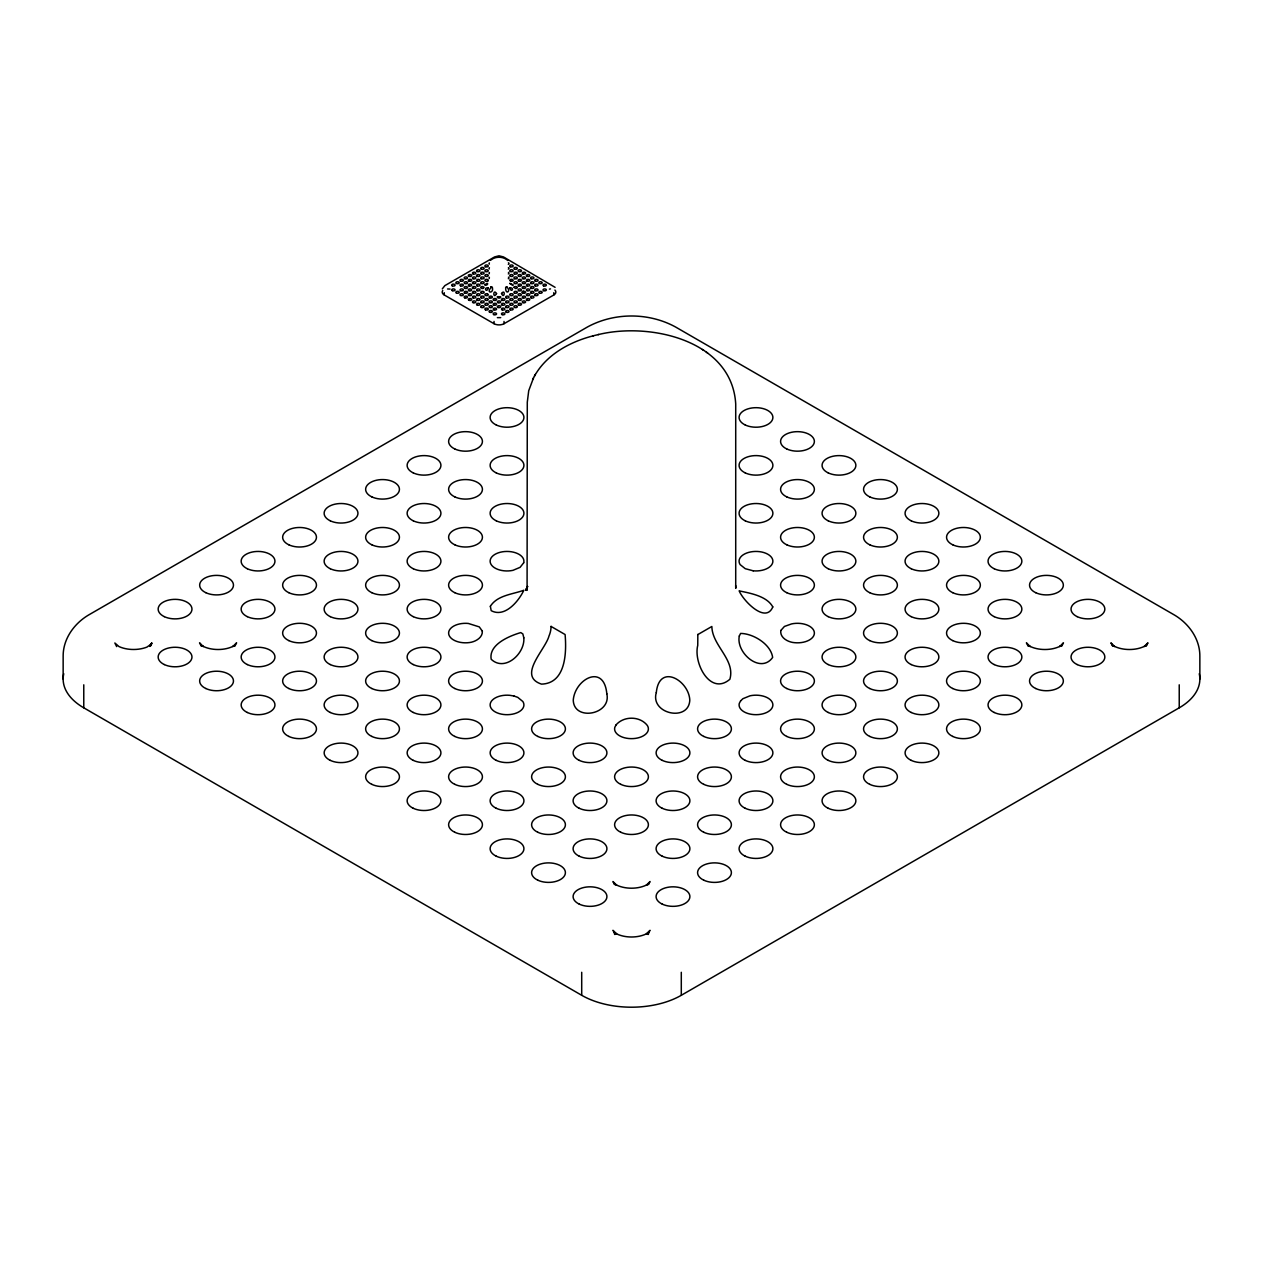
<?xml version="1.0" encoding="UTF-8"?>
<svg xmlns="http://www.w3.org/2000/svg" width="1263" height="1263" viewBox="0 0 1263 1263"><rect width="100%" height="100%" fill="white"/><g stroke="black" fill="none" stroke-linecap="round" stroke-linejoin="round"><path stroke-width="1.5" d="M505.658 287.664C505.168 295.321 511.847 291.374 506.731 286.89A1.689 0.979 0 0 0 505.658 287.648L506.968 286.922M150.392 645.93L150.455 644.714M500.716 317.629L497.369 317.644M527.081 590.184L527.287 402.202L528.723 390.709L533.491 377.937M550.51 288.88L549.421 289.116M648.393 934.336L648.661 931.952L648.077 934.509L648.393 933.389M697.808 634.579L711.858 626.48C712.127 645.725 735.587 659.618 729.872 679.273C710.311 696.071 693.261 663.028 697.744 645.393A36.39 1.01 -88.9 0 0 697.808 634.579L697.823 634.452M235.029 645.661L235.234 644.462M527.381 586.411L526.403 590.405L527.16 587.879M648.472 884.353L648.661 883.153M1061.899 645.661L1062.088 644.462M1146.394 645.661L1146.599 644.462M509.794 283.275L513.157 284.87M442.303 288.88L444.86 285.627L494.622 256.91L499.027 255.805L503.448 256.91L555.089 287.333M150.486 646.103L151.813 642.788L149.887 646.435L151.749 643.72L146.934 647.098C138.425 650.445 127.089 650.287 118.959 646.545L114.854 642.993L116.685 646.609M527.539 586.6L526.103 590.263L527.145 587.737M234.95 645.898L236.607 642.835L232.834 646.53L234.334 645.677C225.114 650.792 211.016 650.792 201.812 645.677L203.296 646.53L199.538 642.835L201.18 645.898M648.393 884.589L650.035 881.527L646.277 885.221L647.761 884.368C638.541 889.484 624.459 889.484 615.239 884.368L616.723 885.221L612.965 881.527L614.607 884.589M1061.82 645.898L1063.462 642.835L1059.704 646.53L1061.188 645.677C1051.984 650.792 1037.886 650.792 1028.666 645.677L1030.166 646.53L1026.393 642.835L1028.05 645.898M1146.315 645.898L1147.956 642.835L1144.199 646.53L1145.683 645.677C1136.479 650.792 1122.381 650.792 1113.177 645.677L1114.661 646.53L1110.903 642.835L1112.545 645.898M488.134 280.702L488.244 280.481A1.689 0.979 0 0 0 486.571 279.344A1.689 0.979 0 0 0 484.929 280.497A1.689 0.979 0 0 0 487.171 281.239L488.118 280.718M534.47 376.09C546.563 354.382 570.118 341.752 593.468 335.753M527.666 586.458L525.85 589.884L527.192 587.358M532.591 379.658L535.37 374.416M648.819 932.299L650.035 930.31L646.277 934.004L647.761 933.152C638.541 938.283 624.459 938.283 615.239 933.152L616.723 934.004L612.965 930.31L614.181 932.299M490.423 260.352C495.096 256.184 503.211 256.2 507.789 260.51M442.729 290.553A7.041 4.073 0 0 0 444.26 294.974L494.054 323.723A7.041 4.073 0 0 0 504.016 323.723L553.81 294.974A7.041 4.073 0 0 0 554.931 290.08M63.75 673.763A70.412 40.653 0 0 0 83.768 707.817L581.706 995.291A70.412 40.653 0 0 0 681.294 995.291L1179.232 707.817A70.412 40.653 0 0 0 1199.25 673.763M483.05 288.406L484.124 287.317L482.719 286.543A1.689 0.979 0 0 0 480.745 287.601A1.689 0.979 0 0 0 483.034 288.422M598.125 334.632C649.703 321.876 731.972 340.11 735.713 403.971L735.713 587.958M592.663 335.942L598.82 334.458M512.778 285.438L509.984 283.622M450.086 289.069L447.56 288.974M551.063 626.432L565.098 634.531C566.677 652.529 565.871 683.409 541.511 684.12C516.93 676.037 545.395 649.766 548.995 635.999A36.39 29.696 3.4 0 0 551.063 626.432L551.284 626.432M492.396 287.648L490.991 286.843A3.631 2.968 3.4 0 1 490.786 287.806C485.829 293.553 494.243 293.521 492.317 287.459A1.689 0.979 0 0 0 491.007 286.843M702.417 349.488L703.633 350.325M706.333 352.124L707.627 353.009M614.607 933.389L614.923 934.509L614.339 931.952L614.607 934.336M1112.277 644.462L1112.466 645.661M1027.766 644.462L1027.971 645.661M614.339 883.153L614.528 884.353M200.912 644.462L201.101 645.661M735.666 585.511L735.808 588.179M1199.85 679.068L1199.85 656.065C1199.913 638.399 1188.215 622.691 1173.201 614.307L675.658 327.054C648.787 312.308 614.213 312.308 587.342 327.054L89.799 614.307C74.785 622.691 63.087 638.399 63.15 656.065L63.15 679.068M1179.232 684.814L1179.232 707.817M681.294 972.289L681.294 995.291M581.706 972.289L581.706 995.291M553.81 292.684L553.81 294.974M504.016 321.434L504.016 323.723M494.054 321.434L494.054 323.723M444.26 292.684L444.26 294.974M83.768 684.814L83.768 707.817M523.656 293.063A1.689 0.979 0 0 1 523.34 291.185M508.405 272.382A1.689 0.979 0 0 1 508.31 273.929M489.365 273.692A1.689 0.979 0 0 1 489.428 272.508M508.405 277.165A1.689 0.979 0 0 1 508.31 278.713M508.405 262.799A1.689 0.979 0 0 1 508.31 264.346M508.405 267.582A1.689 0.979 0 0 1 508.31 269.13M489.365 278.492A1.689 0.979 0 0 1 489.428 277.307M489.365 268.908A1.689 0.979 0 0 1 489.428 267.724M489.365 264.109A1.689 0.979 0 0 1 489.428 262.925M656.318 692.503C649.845 713.958 688.824 722.325 689.787 700.144C688.966 680.457 659.286 662.854 656.318 692.503M496.564 293.584C492.902 300.168 492.949 287.885 496.564 293.584M501.522 293.458C504.3 300.105 505.847 288.232 501.522 293.458M606.824 693.845C611.592 714.59 573.923 721.647 573.26 700.176C574.902 679.068 603.998 663.091 606.824 693.845M488.26 287.98C486.729 293.742 482.829 287.048 488.26 287.885M523.813 637.831C525.187 653.555 504.805 672.216 491.196 659.27C488.513 644.588 509.115 636.031 520.766 632.589L522.85 633.931L523.813 637.831M509.81 287.806C511.12 293.711 515.193 287.364 509.81 287.806M739.313 635.999C735.682 652.782 760.626 674.41 772.656 657.423C770.777 644.067 753.048 633.442 740.607 633.442L739.313 635.999M482.34 631.137C482.719 637.168 476.625 640.957 471.446 642.204A16.893 9.757 0 0 1 448.697 634.01A16.893 9.757 0 0 1 468.305 623.448L479.277 626.89L482.34 631.137M513.962 287.254L515.351 288.469A1.689 0.979 0 0 0 517.309 287.411A1.689 0.979 0 0 0 515.036 286.59L513.962 287.254M780.802 630.505C779.713 637.957 788.396 642.299 794.695 642.693A16.893 9.757 0 0 0 814.303 632.131A16.893 9.757 0 0 0 791.554 623.922L784.434 626.448L780.802 630.505M484.913 284.822C487.85 286.685 489.255 280.607 484.913 284.822M490.344 606.303L491.196 610.661C504.774 618.002 518.635 601.346 523.845 590.247C512.51 594.399 497.354 595.189 490.344 606.303M772.798 606.919C765.678 624.127 743.291 600.762 739.155 590.879C749.354 593.073 766.72 595.789 772.798 606.919M497.496 296.679L497.369 296.931A1.689 0.979 0 0 0 499.201 298.068A1.689 0.979 0 0 0 500.622 296.742L497.496 296.679M616.123 724.82L614.828 727.283A16.893 9.757 0 0 0 633.126 738.602A16.893 9.757 0 0 0 647.319 725.467C639.994 715.963 623.922 715.821 616.123 724.82M740.607 700.886L739.313 703.333A16.893 9.757 0 0 0 756.142 714.684A16.893 9.757 0 0 0 772.593 703.144A16.893 9.757 0 0 0 750.048 695.802L742.928 698.692L740.607 700.886M509.936 294.311L509.81 294.532A1.689 0.979 0 0 0 511.499 295.668A1.689 0.979 0 0 0 513.141 294.516A1.689 0.979 0 0 0 510.884 293.774L509.936 294.295M523.687 562.793L520.072 567.355L512.952 570.339A16.893 9.757 0 0 1 490.407 562.982A16.893 9.757 0 0 1 506.858 551.442A16.893 9.757 0 0 1 523.687 562.793M487.281 293.805L486.855 293.726A1.689 0.979 0 0 0 484.897 294.705A1.689 0.979 0 0 0 486.887 295.653A1.689 0.979 0 0 0 488.165 294.358L487.281 293.805M514.009 696.039L509.794 695.313A16.893 9.757 0 0 0 490.123 705.022A16.893 9.757 0 0 0 510.11 714.526A16.893 9.757 0 0 0 522.85 701.518L517.751 697.35L514.009 696.039M511.199 281.286L509.936 280.702A1.689 0.979 0 0 1 511.168 279.36A1.689 0.979 0 0 1 513.173 280.307A1.689 0.979 0 0 1 511.199 281.286M753.206 570.813L745.249 568.682L740.15 564.624A16.893 9.757 0 0 1 752.89 551.599A16.893 9.757 0 0 1 772.877 561.104A16.893 9.757 0 0 1 753.206 570.813M535.307 290.648A1.689 0.979 0 0 0 538.038 290.064A1.689 0.979 0 0 0 535.78 288.99A1.689 0.979 0 0 0 535.307 290.648M543.595 285.864A1.689 0.979 0 0 0 546.342 285.264A1.689 0.979 0 0 0 544.085 284.191A1.689 0.979 0 0 0 543.595 285.864M514.562 269.098A1.689 0.979 0 0 0 517.293 268.498A1.689 0.979 0 0 0 515.036 267.424A1.689 0.979 0 0 0 514.562 269.098M531.155 283.465A1.689 0.979 0 0 0 533.902 282.88A1.689 0.979 0 0 0 531.628 281.807A1.689 0.979 0 0 0 531.155 283.465M506.258 307.43A1.689 0.979 0 0 0 509.005 306.83A1.689 0.979 0 0 0 506.731 305.757A1.689 0.979 0 0 0 506.258 307.43M502.106 309.814A1.689 0.979 0 0 0 504.853 309.23A1.689 0.979 0 0 0 502.595 308.156A1.689 0.979 0 0 0 502.106 309.814M527.003 295.447A1.689 0.979 0 0 0 529.75 294.847A1.689 0.979 0 0 0 527.492 293.774A1.689 0.979 0 0 0 527.003 295.447M539.459 293.048A1.689 0.979 0 0 0 542.19 292.463A1.689 0.979 0 0 0 539.933 291.39A1.689 0.979 0 0 0 539.459 293.048M518.698 285.864A1.689 0.979 0 0 0 521.445 285.264A1.689 0.979 0 0 0 519.188 284.191A1.689 0.979 0 0 0 518.698 285.864M502.106 305.03A1.689 0.979 0 0 0 504.853 304.43A1.689 0.979 0 0 0 502.595 303.357A1.689 0.979 0 0 0 502.106 305.03M497.954 307.43A1.689 0.979 0 0 0 500.701 306.83A1.689 0.979 0 0 0 498.443 305.757A1.689 0.979 0 0 0 497.954 307.43M493.801 309.814A1.689 0.979 0 0 0 496.548 309.23A1.689 0.979 0 0 0 494.291 308.156A1.689 0.979 0 0 0 493.801 309.814M497.954 302.631A1.689 0.979 0 0 0 500.701 302.046A1.689 0.979 0 0 0 498.443 300.973A1.689 0.979 0 0 0 497.954 302.631M493.801 305.03A1.689 0.979 0 0 0 496.548 304.43A1.689 0.979 0 0 0 494.291 303.357A1.689 0.979 0 0 0 493.801 305.03M531.155 293.048A1.689 0.979 0 0 0 533.902 292.463A1.689 0.979 0 0 0 531.628 291.39A1.689 0.979 0 0 0 531.155 293.048M522.85 297.847A1.689 0.979 0 0 0 525.597 297.247A1.689 0.979 0 0 0 523.34 296.173A1.689 0.979 0 0 0 522.85 297.847M518.698 300.231A1.689 0.979 0 0 0 521.445 299.647A1.689 0.979 0 0 0 519.188 298.573A1.689 0.979 0 0 0 518.698 300.231M477.209 276.281A1.689 0.979 0 0 0 479.956 275.681A1.689 0.979 0 0 0 477.698 274.608A1.689 0.979 0 0 0 477.209 276.281M514.562 302.631A1.689 0.979 0 0 0 517.293 302.046A1.689 0.979 0 0 0 515.036 300.973A1.689 0.979 0 0 0 514.562 302.631M510.41 305.03A1.689 0.979 0 0 0 513.141 304.43A1.689 0.979 0 0 0 510.884 303.357A1.689 0.979 0 0 0 510.41 305.03M477.209 281.065A1.689 0.979 0 0 0 479.956 280.481A1.689 0.979 0 0 0 477.698 279.407A1.689 0.979 0 0 0 477.209 281.065M473.057 283.465A1.689 0.979 0 0 0 475.804 282.88A1.689 0.979 0 0 0 473.546 281.807A1.689 0.979 0 0 0 473.057 283.465M502.106 314.613A1.689 0.979 0 0 0 504.853 314.013A1.689 0.979 0 0 0 502.595 312.94A1.689 0.979 0 0 0 502.106 314.613M464.768 297.847A1.689 0.979 0 0 0 467.499 297.247A1.689 0.979 0 0 0 465.242 296.173A1.689 0.979 0 0 0 464.768 297.847M485.513 276.281A1.689 0.979 0 0 0 488.244 275.681A1.689 0.979 0 0 0 485.987 274.608A1.689 0.979 0 0 0 485.513 276.281M535.307 281.065A1.689 0.979 0 0 0 538.038 280.481A1.689 0.979 0 0 0 535.78 279.407A1.689 0.979 0 0 0 535.307 281.065M522.85 288.264A1.689 0.979 0 0 0 525.597 287.664A1.689 0.979 0 0 0 523.34 286.59A1.689 0.979 0 0 0 522.85 288.264M527.003 281.065A1.689 0.979 0 0 0 529.75 280.481A1.689 0.979 0 0 0 527.492 279.407A1.689 0.979 0 0 0 527.003 281.065M481.361 307.43A1.689 0.979 0 0 0 484.108 306.83A1.689 0.979 0 0 0 481.834 305.757A1.689 0.979 0 0 0 481.361 307.43M473.057 278.681A1.689 0.979 0 0 0 475.804 278.081A1.689 0.979 0 0 0 473.546 277.007A1.689 0.979 0 0 0 473.057 278.681M452.312 285.864A1.689 0.979 0 0 0 455.059 285.264A1.689 0.979 0 0 0 452.801 284.191A1.689 0.979 0 0 0 452.312 285.864M456.464 283.465A1.689 0.979 0 0 0 459.211 282.88A1.689 0.979 0 0 0 456.938 281.807A1.689 0.979 0 0 0 456.464 283.465M460.616 281.065A1.689 0.979 0 0 0 463.347 280.481A1.689 0.979 0 0 0 461.09 279.407A1.689 0.979 0 0 0 460.616 281.065M464.768 288.264A1.689 0.979 0 0 0 467.499 287.664A1.689 0.979 0 0 0 465.242 286.59A1.689 0.979 0 0 0 464.768 288.264M468.905 300.231A1.689 0.979 0 0 0 471.652 299.647A1.689 0.979 0 0 0 469.394 298.573A1.689 0.979 0 0 0 468.905 300.231M510.41 276.281A1.689 0.979 0 0 0 513.141 275.681A1.689 0.979 0 0 0 510.884 274.608A1.689 0.979 0 0 0 510.41 276.281M485.513 266.698A1.689 0.979 0 0 0 488.244 266.098A1.689 0.979 0 0 0 485.987 265.025A1.689 0.979 0 0 0 485.513 266.698M481.361 269.098A1.689 0.979 0 0 0 484.108 268.498A1.689 0.979 0 0 0 481.834 267.424A1.689 0.979 0 0 0 481.361 269.098M468.905 295.447A1.689 0.979 0 0 0 471.652 294.847A1.689 0.979 0 0 0 469.394 293.774A1.689 0.979 0 0 0 468.905 295.447M477.209 290.648A1.689 0.979 0 0 0 479.956 290.064A1.689 0.979 0 0 0 477.698 288.99A1.689 0.979 0 0 0 477.209 290.648M518.698 276.281A1.689 0.979 0 0 0 521.445 275.681A1.689 0.979 0 0 0 519.188 274.608A1.689 0.979 0 0 0 518.698 276.281M456.464 293.048A1.689 0.979 0 0 0 459.211 292.463A1.689 0.979 0 0 0 456.938 291.39A1.689 0.979 0 0 0 456.464 293.048M485.513 271.498A1.689 0.979 0 0 0 488.244 270.898A1.689 0.979 0 0 0 485.987 269.824A1.689 0.979 0 0 0 485.513 271.498M473.057 297.847A1.689 0.979 0 0 0 475.804 297.247A1.689 0.979 0 0 0 473.546 296.173A1.689 0.979 0 0 0 473.057 297.847M473.057 302.631A1.689 0.979 0 0 0 475.804 302.046A1.689 0.979 0 0 0 473.546 300.973A1.689 0.979 0 0 0 473.057 302.631M514.562 278.681A1.689 0.979 0 0 0 517.293 278.081A1.689 0.979 0 0 0 515.036 277.007A1.689 0.979 0 0 0 514.562 278.681M468.905 281.065A1.689 0.979 0 0 0 471.652 280.481A1.689 0.979 0 0 0 469.394 279.407A1.689 0.979 0 0 0 468.905 281.065M460.616 285.864A1.689 0.979 0 0 0 463.347 285.264A1.689 0.979 0 0 0 461.09 284.191A1.689 0.979 0 0 0 460.616 285.864M473.057 293.048A1.689 0.979 0 0 0 475.804 292.463A1.689 0.979 0 0 0 473.546 291.39A1.689 0.979 0 0 0 473.057 293.048M518.698 271.498A1.689 0.979 0 0 0 521.445 270.898A1.689 0.979 0 0 0 519.188 269.824A1.689 0.979 0 0 0 518.698 271.498M514.562 273.882A1.689 0.979 0 0 0 517.293 273.297A1.689 0.979 0 0 0 515.036 272.224A1.689 0.979 0 0 0 514.562 273.882M481.361 293.048A1.689 0.979 0 0 0 484.108 292.463A1.689 0.979 0 0 0 481.834 291.39A1.689 0.979 0 0 0 481.361 293.048M477.209 295.447A1.689 0.979 0 0 0 479.956 294.847A1.689 0.979 0 0 0 477.698 293.774A1.689 0.979 0 0 0 477.209 295.447M535.307 295.447A1.689 0.979 0 0 0 538.038 294.847A1.689 0.979 0 0 0 535.78 293.774A1.689 0.979 0 0 0 535.307 295.447M543.595 290.648A1.689 0.979 0 0 0 546.342 290.064A1.689 0.979 0 0 0 544.085 288.99A1.689 0.979 0 0 0 543.595 290.648M527.003 300.231A1.689 0.979 0 0 0 529.75 299.647A1.689 0.979 0 0 0 527.492 298.573A1.689 0.979 0 0 0 527.003 300.231M514.562 297.847A1.689 0.979 0 0 0 517.293 297.247A1.689 0.979 0 0 0 515.036 296.173A1.689 0.979 0 0 0 514.562 297.847M510.41 300.231A1.689 0.979 0 0 0 513.141 299.647A1.689 0.979 0 0 0 510.884 298.573A1.689 0.979 0 0 0 510.41 300.231M489.665 307.43A1.689 0.979 0 0 0 492.396 306.83A1.689 0.979 0 0 0 490.139 305.757A1.689 0.979 0 0 0 489.665 307.43M464.768 278.681A1.689 0.979 0 0 0 467.499 278.081A1.689 0.979 0 0 0 465.242 277.007A1.689 0.979 0 0 0 464.768 278.681M514.562 293.048A1.689 0.979 0 0 0 517.293 292.463A1.689 0.979 0 0 0 515.036 291.39A1.689 0.979 0 0 0 514.562 293.048M522.85 293.048A1.689 0.979 0 0 0 525.597 292.463A1.689 0.979 0 0 0 523.34 291.39A1.689 0.979 0 0 0 522.85 293.048M493.801 314.613A1.689 0.979 0 0 0 496.548 314.013A1.689 0.979 0 0 0 494.291 312.94A1.689 0.979 0 0 0 493.801 314.613M489.665 312.214A1.689 0.979 0 0 0 492.396 311.629A1.689 0.979 0 0 0 490.139 310.556A1.689 0.979 0 0 0 489.665 312.214M506.258 297.847A1.689 0.979 0 0 0 509.005 297.247A1.689 0.979 0 0 0 506.731 296.173A1.689 0.979 0 0 0 506.258 297.847M502.106 300.231A1.689 0.979 0 0 0 504.853 299.647A1.689 0.979 0 0 0 502.595 298.573A1.689 0.979 0 0 0 502.106 300.231M531.155 297.847A1.689 0.979 0 0 0 533.902 297.247A1.689 0.979 0 0 0 531.628 296.173A1.689 0.979 0 0 0 531.155 297.847M468.905 276.281A1.689 0.979 0 0 0 471.652 275.681A1.689 0.979 0 0 0 469.394 274.608A1.689 0.979 0 0 0 468.905 276.281M489.665 297.847A1.689 0.979 0 0 0 492.396 297.247A1.689 0.979 0 0 0 490.139 296.173A1.689 0.979 0 0 0 489.665 297.847M485.513 300.231A1.689 0.979 0 0 0 488.244 299.647A1.689 0.979 0 0 0 485.987 298.573A1.689 0.979 0 0 0 485.513 300.231M481.361 302.631A1.689 0.979 0 0 0 484.108 302.046A1.689 0.979 0 0 0 481.834 300.973A1.689 0.979 0 0 0 481.361 302.631M522.85 302.631A1.689 0.979 0 0 0 525.597 302.046A1.689 0.979 0 0 0 523.34 300.973A1.689 0.979 0 0 0 522.85 302.631M518.698 305.03A1.689 0.979 0 0 0 521.445 304.43A1.689 0.979 0 0 0 519.188 303.357A1.689 0.979 0 0 0 518.698 305.03M464.768 283.465A1.689 0.979 0 0 0 467.499 282.88A1.689 0.979 0 0 0 465.242 281.807A1.689 0.979 0 0 0 464.768 283.465M481.361 273.882A1.689 0.979 0 0 0 484.108 273.297A1.689 0.979 0 0 0 481.834 272.224A1.689 0.979 0 0 0 481.361 273.882M518.698 290.648A1.689 0.979 0 0 0 521.445 290.064A1.689 0.979 0 0 0 519.188 288.99A1.689 0.979 0 0 0 518.698 290.648M477.209 305.03A1.689 0.979 0 0 0 479.956 304.43A1.689 0.979 0 0 0 477.698 303.357A1.689 0.979 0 0 0 477.209 305.03M518.698 281.065A1.689 0.979 0 0 0 521.445 280.481A1.689 0.979 0 0 0 519.188 279.407A1.689 0.979 0 0 0 518.698 281.065M522.85 278.681A1.689 0.979 0 0 0 525.597 278.081A1.689 0.979 0 0 0 523.34 277.007A1.689 0.979 0 0 0 522.85 278.681M527.003 276.281A1.689 0.979 0 0 0 529.75 275.681A1.689 0.979 0 0 0 527.492 274.608A1.689 0.979 0 0 0 527.003 276.281M514.562 283.465A1.689 0.979 0 0 0 517.293 282.88A1.689 0.979 0 0 0 515.036 281.807A1.689 0.979 0 0 0 514.562 283.465M522.85 283.465A1.689 0.979 0 0 0 525.597 282.88A1.689 0.979 0 0 0 523.34 281.807A1.689 0.979 0 0 0 522.85 283.465M531.155 278.681A1.689 0.979 0 0 0 533.902 278.081A1.689 0.979 0 0 0 531.628 277.007A1.689 0.979 0 0 0 531.155 278.681M468.905 285.864A1.689 0.979 0 0 0 471.652 285.264A1.689 0.979 0 0 0 469.394 284.191A1.689 0.979 0 0 0 468.905 285.864M510.41 271.498A1.689 0.979 0 0 0 513.141 270.898A1.689 0.979 0 0 0 510.884 269.824A1.689 0.979 0 0 0 510.41 271.498M485.513 309.814A1.689 0.979 0 0 0 488.244 309.23A1.689 0.979 0 0 0 485.987 308.156A1.689 0.979 0 0 0 485.513 309.814M473.057 273.882A1.689 0.979 0 0 0 475.804 273.297A1.689 0.979 0 0 0 473.546 272.224A1.689 0.979 0 0 0 473.057 273.882M481.361 283.465A1.689 0.979 0 0 0 484.108 282.88A1.689 0.979 0 0 0 481.834 281.807A1.689 0.979 0 0 0 481.361 283.465M477.209 285.864A1.689 0.979 0 0 0 479.956 285.264A1.689 0.979 0 0 0 477.698 284.191A1.689 0.979 0 0 0 477.209 285.864M510.41 266.698A1.689 0.979 0 0 0 513.141 266.098A1.689 0.979 0 0 0 510.884 265.025A1.689 0.979 0 0 0 510.41 266.698M481.361 297.847A1.689 0.979 0 0 0 484.108 297.247A1.689 0.979 0 0 0 481.834 296.173A1.689 0.979 0 0 0 481.361 297.847M477.209 300.231A1.689 0.979 0 0 0 479.956 299.647A1.689 0.979 0 0 0 477.698 298.573A1.689 0.979 0 0 0 477.209 300.231M477.209 271.498A1.689 0.979 0 0 0 479.956 270.898A1.689 0.979 0 0 0 477.698 269.824A1.689 0.979 0 0 0 477.209 271.498M510.41 309.814A1.689 0.979 0 0 0 513.141 309.23A1.689 0.979 0 0 0 510.884 308.156A1.689 0.979 0 0 0 510.41 309.814M506.258 312.214A1.689 0.979 0 0 0 509.005 311.629A1.689 0.979 0 0 0 506.731 310.556A1.689 0.979 0 0 0 506.258 312.214M531.155 288.264A1.689 0.979 0 0 0 533.902 287.664A1.689 0.979 0 0 0 531.628 286.59A1.689 0.979 0 0 0 531.155 288.264M527.003 285.864A1.689 0.979 0 0 0 529.75 285.264A1.689 0.979 0 0 0 527.492 284.191A1.689 0.979 0 0 0 527.003 285.864M514.562 307.43A1.689 0.979 0 0 0 517.293 306.83A1.689 0.979 0 0 0 515.036 305.757A1.689 0.979 0 0 0 514.562 307.43M473.057 288.264A1.689 0.979 0 0 0 475.804 287.664A1.689 0.979 0 0 0 473.546 286.59A1.689 0.979 0 0 0 473.057 288.264M468.905 290.648A1.689 0.979 0 0 0 471.652 290.064A1.689 0.979 0 0 0 469.394 288.99A1.689 0.979 0 0 0 468.905 290.648M464.768 293.048A1.689 0.979 0 0 0 467.499 292.463A1.689 0.979 0 0 0 465.242 291.39A1.689 0.979 0 0 0 464.768 293.048M460.616 290.648A1.689 0.979 0 0 0 463.347 290.064A1.689 0.979 0 0 0 461.09 288.99A1.689 0.979 0 0 0 460.616 290.648M485.513 305.03A1.689 0.979 0 0 0 488.244 304.43A1.689 0.979 0 0 0 485.987 303.357A1.689 0.979 0 0 0 485.513 305.03M522.85 273.882A1.689 0.979 0 0 0 525.597 273.297A1.689 0.979 0 0 0 523.34 272.224A1.689 0.979 0 0 0 522.85 273.882M493.801 300.231A1.689 0.979 0 0 0 496.548 299.647A1.689 0.979 0 0 0 494.291 298.573A1.689 0.979 0 0 0 493.801 300.231M489.665 302.631A1.689 0.979 0 0 0 492.396 302.046A1.689 0.979 0 0 0 490.139 300.973A1.689 0.979 0 0 0 489.665 302.631M535.307 285.864A1.689 0.979 0 0 0 538.038 285.264A1.689 0.979 0 0 0 535.78 284.191A1.689 0.979 0 0 0 535.307 285.864M518.698 295.447A1.689 0.979 0 0 0 521.445 294.847A1.689 0.979 0 0 0 519.188 293.774A1.689 0.979 0 0 0 518.698 295.447M506.258 302.631A1.689 0.979 0 0 0 509.005 302.046A1.689 0.979 0 0 0 506.731 300.973A1.689 0.979 0 0 0 506.258 302.631M527.003 290.648A1.689 0.979 0 0 0 529.75 290.064A1.689 0.979 0 0 0 527.492 288.99A1.689 0.979 0 0 0 527.003 290.648M481.361 278.681A1.689 0.979 0 0 0 484.108 278.081A1.689 0.979 0 0 0 481.834 277.007A1.689 0.979 0 0 0 481.361 278.681M452.312 290.648A1.689 0.979 0 0 0 455.059 290.064A1.689 0.979 0 0 0 452.801 288.99A1.689 0.979 0 0 0 452.312 290.648M539.459 283.465A1.689 0.979 0 0 0 542.19 282.88A1.689 0.979 0 0 0 539.933 281.807A1.689 0.979 0 0 0 539.459 283.465M460.616 295.447A1.689 0.979 0 0 0 463.347 294.847A1.689 0.979 0 0 0 461.09 293.774A1.689 0.979 0 0 0 460.616 295.447M994.202 664.559A16.893 9.757 0 0 0 1021.625 658.623A16.893 9.757 0 0 0 999.017 647.887A16.893 9.757 0 0 0 994.202 664.559M1077.197 616.644A16.893 9.757 0 0 0 1104.604 610.708A16.893 9.757 0 0 0 1082.012 599.972A16.893 9.757 0 0 0 1077.197 616.644M786.738 448.949A16.893 9.757 0 0 0 814.146 443.013A16.893 9.757 0 0 0 791.554 432.278A16.893 9.757 0 0 0 786.738 448.949M952.712 592.679A16.893 9.757 0 0 0 980.12 586.758A16.893 9.757 0 0 0 957.528 576.007A16.893 9.757 0 0 0 952.712 592.679M703.744 832.254A16.893 9.757 0 0 0 731.166 826.318A16.893 9.757 0 0 0 708.559 815.582A16.893 9.757 0 0 0 703.744 832.254M662.254 856.203A16.893 9.757 0 0 0 689.661 850.283A16.893 9.757 0 0 0 667.069 839.532A16.893 9.757 0 0 0 662.254 856.203M911.223 712.474A16.893 9.757 0 0 0 938.63 706.538A16.893 9.757 0 0 0 916.038 695.802A16.893 9.757 0 0 0 911.223 712.474M1035.707 688.509A16.893 9.757 0 0 0 1063.114 682.588A16.893 9.757 0 0 0 1040.507 671.837A16.893 9.757 0 0 0 1035.707 688.509M828.228 616.644A16.893 9.757 0 0 0 855.635 610.708A16.893 9.757 0 0 0 833.043 599.972A16.893 9.757 0 0 0 828.228 616.644M662.254 808.288A16.893 9.757 0 0 0 689.661 802.368A16.893 9.757 0 0 0 667.069 791.617A16.893 9.757 0 0 0 662.254 808.288M620.764 832.254A16.893 9.757 0 0 0 648.172 826.318A16.893 9.757 0 0 0 625.564 815.582A16.893 9.757 0 0 0 620.764 832.254M579.259 856.203A16.893 9.757 0 0 0 606.682 850.283A16.893 9.757 0 0 0 584.074 839.532A16.893 9.757 0 0 0 579.259 856.203M620.764 784.339A16.893 9.757 0 0 0 648.172 778.403A16.893 9.757 0 0 0 625.564 767.667A16.893 9.757 0 0 0 620.764 784.339M579.259 808.288A16.893 9.757 0 0 0 606.682 802.368A16.893 9.757 0 0 0 584.074 791.617A16.893 9.757 0 0 0 579.259 808.288M952.712 688.509A16.893 9.757 0 0 0 980.12 682.588A16.893 9.757 0 0 0 957.528 671.837A16.893 9.757 0 0 0 952.712 688.509M869.718 736.424A16.893 9.757 0 0 0 897.14 730.503A16.893 9.757 0 0 0 874.533 719.752A16.893 9.757 0 0 0 869.718 736.424M828.228 760.373A16.893 9.757 0 0 0 855.635 754.453A16.893 9.757 0 0 0 833.043 743.718A16.893 9.757 0 0 0 828.228 760.373M413.285 520.814A16.893 9.757 0 0 0 440.692 514.894A16.893 9.757 0 0 0 418.1 504.142A16.893 9.757 0 0 0 413.285 520.814M786.738 784.339A16.893 9.757 0 0 0 814.146 778.403A16.893 9.757 0 0 0 791.554 767.667A16.893 9.757 0 0 0 786.738 784.339M745.249 808.288A16.893 9.757 0 0 0 772.656 802.368A16.893 9.757 0 0 0 750.048 791.617A16.893 9.757 0 0 0 745.249 808.288M413.285 568.729A16.893 9.757 0 0 0 440.692 562.793A16.893 9.757 0 0 0 418.1 552.057A16.893 9.757 0 0 0 413.285 568.729M371.796 592.679A16.893 9.757 0 0 0 399.203 586.758A16.893 9.757 0 0 0 376.611 576.007A16.893 9.757 0 0 0 371.796 592.679M662.254 904.119A16.893 9.757 0 0 0 689.661 898.198A16.893 9.757 0 0 0 667.069 887.447A16.893 9.757 0 0 0 662.254 904.119M288.801 736.424A16.893 9.757 0 0 0 316.224 730.503A16.893 9.757 0 0 0 293.616 719.752A16.893 9.757 0 0 0 288.801 736.424M496.28 520.814A16.893 9.757 0 0 0 523.687 514.894A16.893 9.757 0 0 0 501.095 504.142A16.893 9.757 0 0 0 496.28 520.814M994.202 568.729A16.893 9.757 0 0 0 1021.625 562.793A16.893 9.757 0 0 0 999.017 552.057A16.893 9.757 0 0 0 994.202 568.729M869.718 640.594A16.893 9.757 0 0 0 897.14 634.673A16.893 9.757 0 0 0 874.533 623.922A16.893 9.757 0 0 0 869.718 640.594M911.223 568.729A16.893 9.757 0 0 0 938.63 562.793A16.893 9.757 0 0 0 916.038 552.057A16.893 9.757 0 0 0 911.223 568.729M454.775 832.254A16.893 9.757 0 0 0 482.198 826.318A16.893 9.757 0 0 0 459.59 815.582A16.893 9.757 0 0 0 454.775 832.254M371.796 544.779A16.893 9.757 0 0 0 399.203 538.843A16.893 9.757 0 0 0 376.611 528.108A16.893 9.757 0 0 0 371.796 544.779M164.316 616.644A16.893 9.757 0 0 0 191.739 610.708A16.893 9.757 0 0 0 169.131 599.972A16.893 9.757 0 0 0 164.316 616.644M205.822 592.679A16.893 9.757 0 0 0 233.229 586.758A16.893 9.757 0 0 0 210.621 576.007A16.893 9.757 0 0 0 205.822 592.679M247.311 568.729A16.893 9.757 0 0 0 274.718 562.793A16.893 9.757 0 0 0 252.126 552.057A16.893 9.757 0 0 0 247.311 568.729M288.801 640.594A16.893 9.757 0 0 0 316.224 634.673A16.893 9.757 0 0 0 293.616 623.922A16.893 9.757 0 0 0 288.801 640.594M330.29 760.373A16.893 9.757 0 0 0 357.713 754.453A16.893 9.757 0 0 0 335.105 743.718A16.893 9.757 0 0 0 330.29 760.373M745.249 520.814A16.893 9.757 0 0 0 772.656 514.894A16.893 9.757 0 0 0 750.048 504.142A16.893 9.757 0 0 0 745.249 520.814M496.28 424.984A16.893 9.757 0 0 0 523.687 419.063A16.893 9.757 0 0 0 501.095 408.312A16.893 9.757 0 0 0 496.28 424.984M454.775 448.949A16.893 9.757 0 0 0 482.198 443.013A16.893 9.757 0 0 0 459.59 432.278A16.893 9.757 0 0 0 454.775 448.949M330.29 712.474A16.893 9.757 0 0 0 357.713 706.538A16.893 9.757 0 0 0 335.105 695.802A16.893 9.757 0 0 0 330.29 712.474M413.285 664.559A16.893 9.757 0 0 0 440.692 658.623A16.893 9.757 0 0 0 418.1 647.887A16.893 9.757 0 0 0 413.285 664.559M828.228 520.814A16.893 9.757 0 0 0 855.635 514.894A16.893 9.757 0 0 0 833.043 504.142A16.893 9.757 0 0 0 828.228 520.814M205.822 688.509A16.893 9.757 0 0 0 233.229 682.588A16.893 9.757 0 0 0 210.621 671.837A16.893 9.757 0 0 0 205.822 688.509M496.28 472.899A16.893 9.757 0 0 0 523.687 466.978A16.893 9.757 0 0 0 501.095 456.227A16.893 9.757 0 0 0 496.28 472.899M371.796 736.424A16.893 9.757 0 0 0 399.203 730.503A16.893 9.757 0 0 0 376.611 719.752A16.893 9.757 0 0 0 371.796 736.424M371.796 784.339A16.893 9.757 0 0 0 399.203 778.403A16.893 9.757 0 0 0 376.611 767.667A16.893 9.757 0 0 0 371.796 784.339M786.738 544.779A16.893 9.757 0 0 0 814.146 538.843A16.893 9.757 0 0 0 791.554 528.108A16.893 9.757 0 0 0 786.738 544.779M330.29 568.729A16.893 9.757 0 0 0 357.713 562.793A16.893 9.757 0 0 0 335.105 552.057A16.893 9.757 0 0 0 330.29 568.729M247.311 616.644A16.893 9.757 0 0 0 274.718 610.708A16.893 9.757 0 0 0 252.126 599.972A16.893 9.757 0 0 0 247.311 616.644M371.796 688.509A16.893 9.757 0 0 0 399.203 682.588A16.893 9.757 0 0 0 376.611 671.837A16.893 9.757 0 0 0 371.796 688.509M828.228 472.899A16.893 9.757 0 0 0 855.635 466.978A16.893 9.757 0 0 0 833.043 456.227A16.893 9.757 0 0 0 828.228 472.899M786.738 496.864A16.893 9.757 0 0 0 814.146 490.928A16.893 9.757 0 0 0 791.554 480.193A16.893 9.757 0 0 0 786.738 496.864M454.775 688.509A16.893 9.757 0 0 0 482.198 682.588A16.893 9.757 0 0 0 459.59 671.837A16.893 9.757 0 0 0 454.775 688.509M413.285 712.474A16.893 9.757 0 0 0 440.692 706.538A16.893 9.757 0 0 0 418.1 695.802A16.893 9.757 0 0 0 413.285 712.474M994.202 712.474A16.893 9.757 0 0 0 1021.625 706.538A16.893 9.757 0 0 0 999.017 695.802A16.893 9.757 0 0 0 994.202 712.474M1077.197 664.559A16.893 9.757 0 0 0 1104.604 658.623A16.893 9.757 0 0 0 1082.012 647.887A16.893 9.757 0 0 0 1077.197 664.559M911.223 760.373A16.893 9.757 0 0 0 938.63 754.453A16.893 9.757 0 0 0 916.038 743.718A16.893 9.757 0 0 0 911.223 760.373M786.738 736.424A16.893 9.757 0 0 0 814.146 730.503A16.893 9.757 0 0 0 791.554 719.752A16.893 9.757 0 0 0 786.738 736.424M745.249 760.373A16.893 9.757 0 0 0 772.656 754.453A16.893 9.757 0 0 0 750.048 743.718A16.893 9.757 0 0 0 745.249 760.373M537.77 832.254A16.893 9.757 0 0 0 565.177 826.318A16.893 9.757 0 0 0 542.585 815.582A16.893 9.757 0 0 0 537.77 832.254M288.801 544.779A16.893 9.757 0 0 0 316.224 538.843A16.893 9.757 0 0 0 293.616 528.108A16.893 9.757 0 0 0 288.801 544.779M786.738 688.509A16.893 9.757 0 0 0 814.146 682.588A16.893 9.757 0 0 0 791.554 671.837A16.893 9.757 0 0 0 786.738 688.509M869.718 688.509A16.893 9.757 0 0 0 897.14 682.588A16.893 9.757 0 0 0 874.533 671.837A16.893 9.757 0 0 0 869.718 688.509M579.259 904.119A16.893 9.757 0 0 0 606.682 898.198A16.893 9.757 0 0 0 584.074 887.447A16.893 9.757 0 0 0 579.259 904.119M537.77 880.169A16.893 9.757 0 0 0 565.177 874.233A16.893 9.757 0 0 0 542.585 863.497A16.893 9.757 0 0 0 537.77 880.169M703.744 736.424A16.893 9.757 0 0 0 731.166 730.503A16.893 9.757 0 0 0 708.559 719.752A16.893 9.757 0 0 0 703.744 736.424M662.254 760.373A16.893 9.757 0 0 0 689.661 754.453A16.893 9.757 0 0 0 667.069 743.718A16.893 9.757 0 0 0 662.254 760.373M952.712 736.424A16.893 9.757 0 0 0 980.12 730.503A16.893 9.757 0 0 0 957.528 719.752A16.893 9.757 0 0 0 952.712 736.424M330.29 520.814A16.893 9.757 0 0 0 357.713 514.894A16.893 9.757 0 0 0 335.105 504.142A16.893 9.757 0 0 0 330.29 520.814M537.77 736.424A16.893 9.757 0 0 0 565.177 730.503A16.893 9.757 0 0 0 542.585 719.752A16.893 9.757 0 0 0 537.77 736.424M496.28 760.373A16.893 9.757 0 0 0 523.687 754.453A16.893 9.757 0 0 0 501.095 743.718A16.893 9.757 0 0 0 496.28 760.373M454.775 784.339A16.893 9.757 0 0 0 482.198 778.403A16.893 9.757 0 0 0 459.59 767.667A16.893 9.757 0 0 0 454.775 784.339M869.718 784.339A16.893 9.757 0 0 0 897.14 778.403A16.893 9.757 0 0 0 874.533 767.667A16.893 9.757 0 0 0 869.718 784.339M828.228 808.288A16.893 9.757 0 0 0 855.635 802.368A16.893 9.757 0 0 0 833.043 791.617A16.893 9.757 0 0 0 828.228 808.288M288.801 592.679A16.893 9.757 0 0 0 316.224 586.758A16.893 9.757 0 0 0 293.616 576.007A16.893 9.757 0 0 0 288.801 592.679M454.775 496.864A16.893 9.757 0 0 0 482.198 490.928A16.893 9.757 0 0 0 459.59 480.193A16.893 9.757 0 0 0 454.775 496.864M828.228 664.559A16.893 9.757 0 0 0 855.635 658.623A16.893 9.757 0 0 0 833.043 647.887A16.893 9.757 0 0 0 828.228 664.559M413.285 808.288A16.893 9.757 0 0 0 440.692 802.368A16.893 9.757 0 0 0 418.1 791.617A16.893 9.757 0 0 0 413.285 808.288M828.228 568.729A16.893 9.757 0 0 0 855.635 562.793A16.893 9.757 0 0 0 833.043 552.057A16.893 9.757 0 0 0 828.228 568.729M869.718 544.779A16.893 9.757 0 0 0 897.14 538.843A16.893 9.757 0 0 0 874.533 528.108A16.893 9.757 0 0 0 869.718 544.779M911.223 520.814A16.893 9.757 0 0 0 938.63 514.894A16.893 9.757 0 0 0 916.038 504.142A16.893 9.757 0 0 0 911.223 520.814M786.738 592.679A16.893 9.757 0 0 0 814.146 586.758A16.893 9.757 0 0 0 791.554 576.007A16.893 9.757 0 0 0 786.738 592.679M869.718 592.679A16.893 9.757 0 0 0 897.14 586.758A16.893 9.757 0 0 0 874.533 576.007A16.893 9.757 0 0 0 869.718 592.679M952.712 544.779A16.893 9.757 0 0 0 980.12 538.843A16.893 9.757 0 0 0 957.528 528.108A16.893 9.757 0 0 0 952.712 544.779M330.29 616.644A16.893 9.757 0 0 0 357.713 610.708A16.893 9.757 0 0 0 335.105 599.972A16.893 9.757 0 0 0 330.29 616.644M745.249 472.899A16.893 9.757 0 0 0 772.656 466.978A16.893 9.757 0 0 0 750.048 456.227A16.893 9.757 0 0 0 745.249 472.899M496.28 856.203A16.893 9.757 0 0 0 523.687 850.283A16.893 9.757 0 0 0 501.095 839.532A16.893 9.757 0 0 0 496.28 856.203M371.796 496.864A16.893 9.757 0 0 0 399.203 490.928A16.893 9.757 0 0 0 376.611 480.193A16.893 9.757 0 0 0 371.796 496.864M454.775 592.679A16.893 9.757 0 0 0 482.198 586.758A16.893 9.757 0 0 0 459.59 576.007A16.893 9.757 0 0 0 454.775 592.679M413.285 616.644A16.893 9.757 0 0 0 440.692 610.708A16.893 9.757 0 0 0 418.1 599.972A16.893 9.757 0 0 0 413.285 616.644M745.249 424.984A16.893 9.757 0 0 0 772.656 419.063A16.893 9.757 0 0 0 750.048 408.312A16.893 9.757 0 0 0 745.249 424.984M454.775 736.424A16.893 9.757 0 0 0 482.198 730.503A16.893 9.757 0 0 0 459.59 719.752A16.893 9.757 0 0 0 454.775 736.424M413.285 760.373A16.893 9.757 0 0 0 440.692 754.453A16.893 9.757 0 0 0 418.1 743.718A16.893 9.757 0 0 0 413.285 760.373M413.285 472.899A16.893 9.757 0 0 0 440.692 466.978A16.893 9.757 0 0 0 418.1 456.227A16.893 9.757 0 0 0 413.285 472.899M745.249 856.203A16.893 9.757 0 0 0 772.656 850.283A16.893 9.757 0 0 0 750.048 839.532A16.893 9.757 0 0 0 745.249 856.203M703.744 880.169A16.893 9.757 0 0 0 731.166 874.233A16.893 9.757 0 0 0 708.559 863.497A16.893 9.757 0 0 0 703.744 880.169M952.712 640.594A16.893 9.757 0 0 0 980.12 634.673A16.893 9.757 0 0 0 957.528 623.922A16.893 9.757 0 0 0 952.712 640.594M911.223 616.644A16.893 9.757 0 0 0 938.63 610.708A16.893 9.757 0 0 0 916.038 599.972A16.893 9.757 0 0 0 911.223 616.644M786.738 832.254A16.893 9.757 0 0 0 814.146 826.318A16.893 9.757 0 0 0 791.554 815.582A16.893 9.757 0 0 0 786.738 832.254M371.796 640.594A16.893 9.757 0 0 0 399.203 634.673A16.893 9.757 0 0 0 376.611 623.922A16.893 9.757 0 0 0 371.796 640.594M330.29 664.559A16.893 9.757 0 0 0 357.713 658.623A16.893 9.757 0 0 0 335.105 647.887A16.893 9.757 0 0 0 330.29 664.559M288.801 688.509A16.893 9.757 0 0 0 316.224 682.588A16.893 9.757 0 0 0 293.616 671.837A16.893 9.757 0 0 0 288.801 688.509M247.311 664.559A16.893 9.757 0 0 0 274.718 658.623A16.893 9.757 0 0 0 252.126 647.887A16.893 9.757 0 0 0 247.311 664.559M496.28 808.288A16.893 9.757 0 0 0 523.687 802.368A16.893 9.757 0 0 0 501.095 791.617A16.893 9.757 0 0 0 496.28 808.288M869.718 496.864A16.893 9.757 0 0 0 897.14 490.928A16.893 9.757 0 0 0 874.533 480.193A16.893 9.757 0 0 0 869.718 496.864M579.259 760.373A16.893 9.757 0 0 0 606.682 754.453A16.893 9.757 0 0 0 584.074 743.718A16.893 9.757 0 0 0 579.259 760.373M537.77 784.339A16.893 9.757 0 0 0 565.177 778.403A16.893 9.757 0 0 0 542.585 767.667A16.893 9.757 0 0 0 537.77 784.339M994.202 616.644A16.893 9.757 0 0 0 1021.625 610.708A16.893 9.757 0 0 0 999.017 599.972A16.893 9.757 0 0 0 994.202 616.644M828.228 712.474A16.893 9.757 0 0 0 855.635 706.538A16.893 9.757 0 0 0 833.043 695.802A16.893 9.757 0 0 0 828.228 712.474M703.744 784.339A16.893 9.757 0 0 0 731.166 778.403A16.893 9.757 0 0 0 708.559 767.667A16.893 9.757 0 0 0 703.744 784.339M911.223 664.559A16.893 9.757 0 0 0 938.63 658.623A16.893 9.757 0 0 0 916.038 647.887A16.893 9.757 0 0 0 911.223 664.559M454.775 544.779A16.893 9.757 0 0 0 482.198 538.843A16.893 9.757 0 0 0 459.59 528.108A16.893 9.757 0 0 0 454.775 544.779M164.316 664.559A16.893 9.757 0 0 0 191.739 658.623A16.893 9.757 0 0 0 169.131 647.887A16.893 9.757 0 0 0 164.316 664.559M1035.707 592.679A16.893 9.757 0 0 0 1063.114 586.758A16.893 9.757 0 0 0 1040.507 576.007A16.893 9.757 0 0 0 1035.707 592.679M247.311 712.474A16.893 9.757 0 0 0 274.718 706.538A16.893 9.757 0 0 0 252.126 695.802A16.893 9.757 0 0 0 247.311 712.474"/></g></svg>
